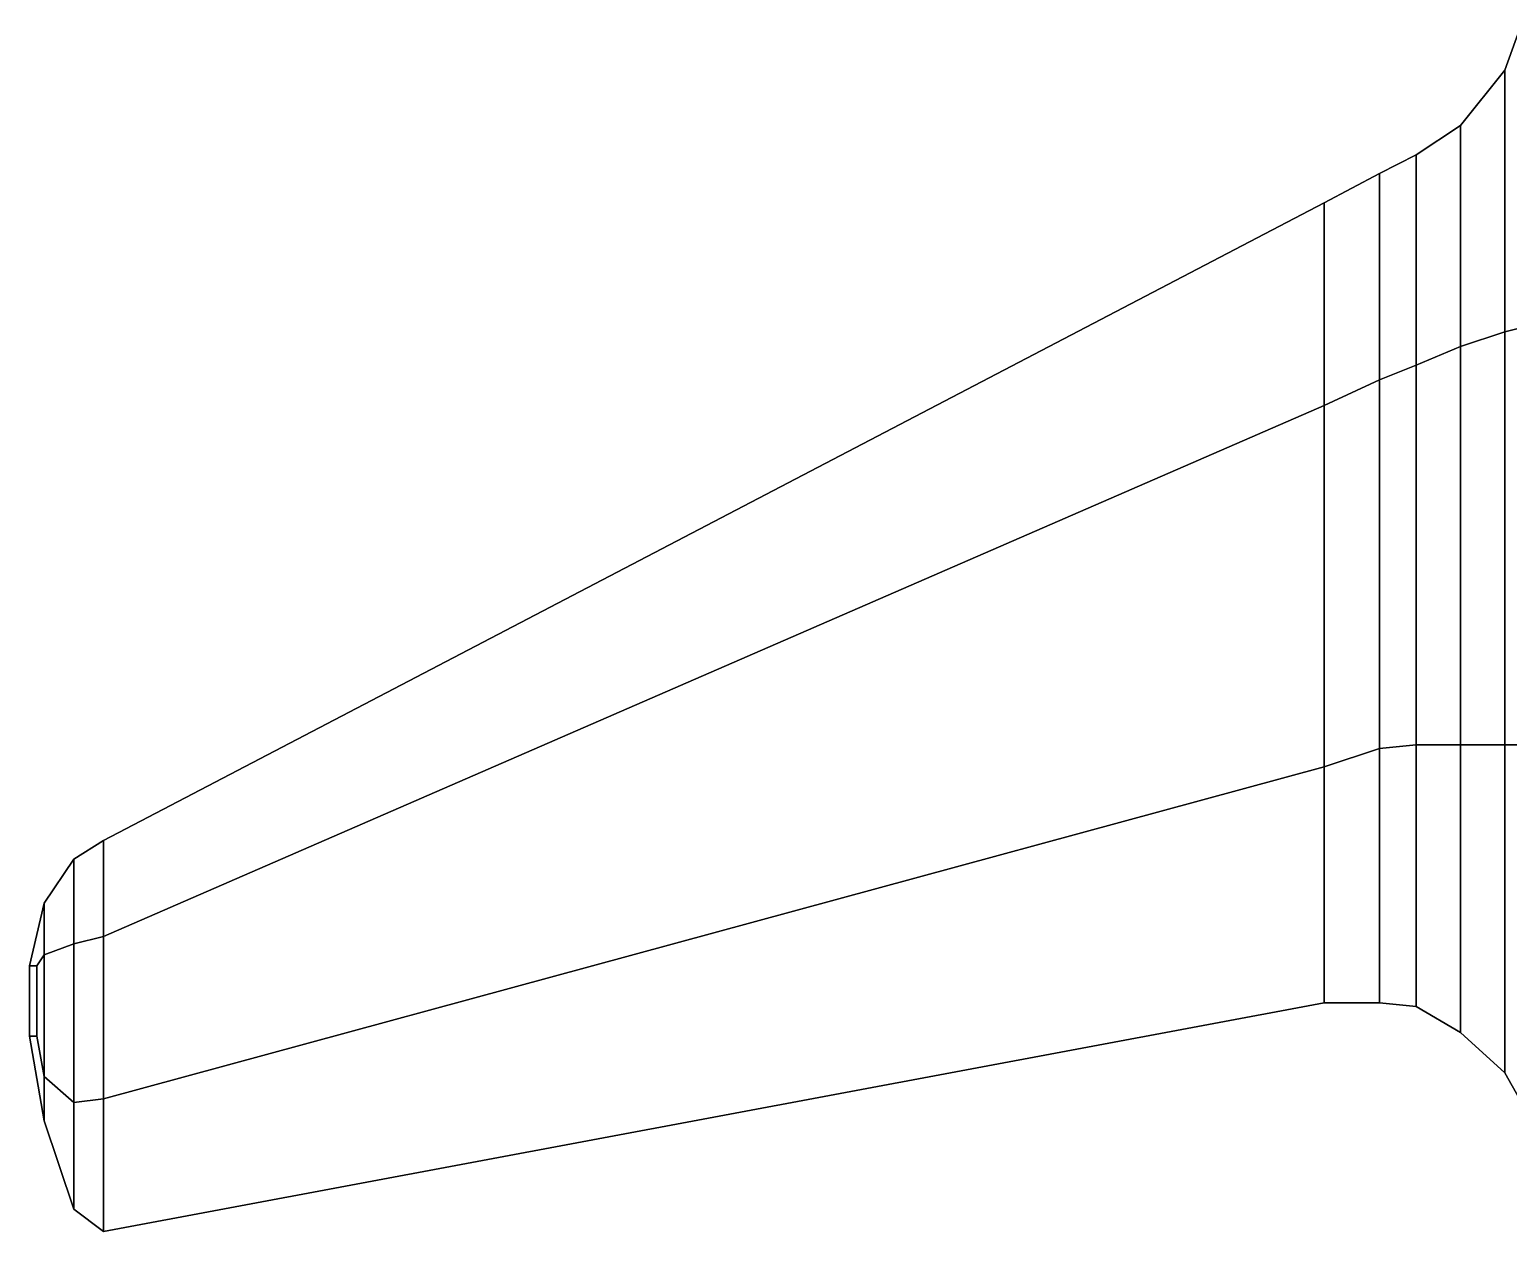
# Model space of a CAD drawing. Header units: millimetres. Extents: x -4.6 to 4.6, y -2.9 to 16.8.
# Drawn here: x -4.57 to -0.56, y -1.56 to 1.7 of the extents above; entities that cross this region are included whole.
import ezdxf

# ---------------------------------------------------------------- set-up
doc = ezdxf.new("R2010")
doc.units = ezdxf.units.MM
doc.layers.add('wing2', color=1, linetype='Continuous')

msp = doc.modelspace()

# ---------------------------------------------------------------- linework, layer by layer
at = {"layer": 'wing2'}
for points in [[(-0.57, 0.88, -0.28), (-0.53, 0.89, -0.3), (-0.53, 1.7, -0.07), (-0.57, 1.59, -0.08)], [(-0.57, 1.59, -0.08), (-0.53, 1.7, -0.07), (-0.53, 0.89, 0.23), (-0.57, 0.88, 0.21)], [(-0.69, 0.84, -0.22), (-0.57, 0.88, -0.28), (-0.57, 1.59, -0.08), (-0.69, 1.44, -0.09)], [(-0.69, 1.44, -0.09), (-0.57, 1.59, -0.08), (-0.57, 0.88, 0.21), (-0.69, 0.84, 0.17)], [(-0.81, 0.79, -0.19), (-0.69, 0.84, -0.22), (-0.69, 1.44, -0.09), (-0.81, 1.36, -0.1)], [(-0.81, 1.36, -0.1), (-0.69, 1.44, -0.09), (-0.69, 0.84, 0.17), (-0.81, 0.79, 0.17)], [(-0.91, 0.75, -0.19), (-0.81, 0.79, -0.19), (-0.81, 1.36, -0.1), (-0.91, 1.31, -0.09)], [(-0.91, 1.31, -0.09), (-0.81, 1.36, -0.1), (-0.81, 0.79, 0.17), (-0.91, 0.75, 0.17)], [(-1.06, 0.68, -0.18), (-0.91, 0.75, -0.19), (-0.91, 1.31, -0.09), (-1.06, 1.23, -0.08)], [(-1.06, 1.23, -0.08), (-0.91, 1.31, -0.09), (-0.91, 0.75, 0.17), (-1.06, 0.68, 0.16)], [(-4.37, -0.76, -0.01), (-1.06, 0.68, -0.18), (-1.06, 1.23, -0.08), (-4.37, -0.5, 0.03)], [(-4.37, -0.5, 0.03), (-1.06, 1.23, -0.08), (-1.06, 0.68, 0.16), (-4.37, -0.76, 0.08)], [(-0.57, -0.24, -0.28), (-0.53, -0.24, -0.3), (-0.53, 0.89, -0.3), (-0.57, 0.88, -0.28)], [(-0.53, 0.89, 0.23), (-0.53, -0.24, 0.23), (-0.57, -0.24, 0.21), (-0.57, 0.88, 0.21)], [(-0.69, -0.24, -0.22), (-0.57, -0.24, -0.28), (-0.57, 0.88, -0.28), (-0.69, 0.84, -0.22)], [(-0.57, 0.88, 0.21), (-0.57, -0.24, 0.21), (-0.69, -0.24, 0.17), (-0.69, 0.84, 0.17)], [(-0.81, -0.24, -0.19), (-0.69, -0.24, -0.22), (-0.69, 0.84, -0.22), (-0.81, 0.79, -0.19)], [(-0.69, 0.84, 0.17), (-0.69, -0.24, 0.17), (-0.81, -0.24, 0.17), (-0.81, 0.79, 0.17)], [(-0.91, -0.25, -0.19), (-0.81, -0.24, -0.19), (-0.81, 0.79, -0.19), (-0.91, 0.75, -0.19)], [(-0.81, 0.79, 0.17), (-0.81, -0.24, 0.17), (-0.91, -0.25, 0.17), (-0.91, 0.75, 0.17)], [(-1.06, -0.3, -0.18), (-0.91, -0.25, -0.19), (-0.91, 0.75, -0.19), (-1.06, 0.68, -0.18)], [(-0.91, 0.75, 0.17), (-0.91, -0.25, 0.17), (-1.06, -0.3, 0.16), (-1.06, 0.68, 0.16)], [(-4.37, -1.2, -0.01), (-1.06, -0.3, -0.18), (-1.06, 0.68, -0.18), (-4.37, -0.76, -0.01)], [(-1.06, 0.68, 0.16), (-1.06, -0.3, 0.16), (-4.37, -1.2, 0.08), (-4.37, -0.76, 0.08)], [(-0.91, -0.94, -0.09), (-0.81, -0.95, -0.1), (-0.81, -0.24, -0.19), (-0.91, -0.25, -0.19)], [(-0.91, -0.25, 0.17), (-0.81, -0.24, 0.17), (-0.81, -0.95, -0.1), (-0.91, -0.94, -0.09)], [(-0.81, -0.95, -0.1), (-0.69, -1.02, -0.09), (-0.69, -0.24, -0.22), (-0.81, -0.24, -0.19)], [(-0.81, -0.24, 0.17), (-0.69, -0.24, 0.17), (-0.69, -1.02, -0.09), (-0.81, -0.95, -0.1)], [(-0.69, -1.02, -0.09), (-0.57, -1.13, -0.08), (-0.57, -0.24, -0.28), (-0.69, -0.24, -0.22)], [(-0.69, -0.24, 0.17), (-0.57, -0.24, 0.21), (-0.57, -1.13, -0.08), (-0.69, -1.02, -0.09)], [(-0.57, -1.13, -0.08), (-0.53, -1.2, -0.07), (-0.53, -0.24, -0.3), (-0.57, -0.24, -0.28)], [(-0.57, -0.24, 0.21), (-0.53, -0.24, 0.23), (-0.53, -1.2, -0.07), (-0.57, -1.13, -0.08)], [(-1.06, -0.94, -0.08), (-0.91, -0.94, -0.09), (-0.91, -0.25, -0.19), (-1.06, -0.3, -0.18)], [(-1.06, -0.3, 0.16), (-0.91, -0.25, 0.17), (-0.91, -0.94, -0.09), (-1.06, -0.94, -0.08)], [(-4.37, -1.56, 0.03), (-1.06, -0.94, -0.08), (-1.06, -0.3, -0.18), (-4.37, -1.2, -0.01)], [(-4.37, -1.2, 0.08), (-1.06, -0.3, 0.16), (-1.06, -0.94, -0.08), (-4.37, -1.56, 0.03)], [(-4.45, -0.55, 0.03), (-4.37, -0.5, 0.03), (-4.37, -0.76, 0.08), (-4.45, -0.78, 0.08)], [(-4.45, -0.78, -0.01), (-4.37, -0.76, -0.01), (-4.37, -0.5, 0.03), (-4.45, -0.55, 0.03)], [(-4.53, -0.67, 0.04), (-4.45, -0.55, 0.03), (-4.45, -0.78, 0.08), (-4.53, -0.81, 0.07)], [(-4.53, -0.81, -0.01), (-4.45, -0.78, -0.01), (-4.45, -0.55, 0.03), (-4.53, -0.67, 0.04)], [(-4.57, -1.03, 0.04), (-4.53, -1.26, 0.04), (-4.53, -0.67, 0.04), (-4.57, -0.84, 0.04)], [(-4.53, -0.67, 0.04), (-4.53, -1.26, 0.04), (-4.57, -1.03, 0.04), (-4.57, -0.84, 0.04)], [(-4.57, -0.84, 0.04), (-4.53, -0.67, 0.04), (-4.53, -0.81, 0.07), (-4.55, -0.84, 0.07)], [(-4.55, -0.84, 0.01), (-4.53, -0.81, -0.01), (-4.53, -0.67, 0.04), (-4.57, -0.84, 0.04)], [(-4.45, -1.21, -0.01), (-4.37, -1.2, -0.01), (-4.37, -0.76, -0.01), (-4.45, -0.78, -0.01)], [(-4.37, -0.76, 0.08), (-4.37, -1.2, 0.08), (-4.45, -1.21, 0.08), (-4.45, -0.78, 0.08)], [(-4.45, -0.78, 0.08), (-4.45, -1.21, 0.08), (-4.53, -1.14, 0.07), (-4.53, -0.81, 0.07)], [(-4.53, -1.14, -0.01), (-4.45, -1.21, -0.01), (-4.45, -0.78, -0.01), (-4.53, -0.81, -0.01)], [(-4.57, -0.84, 0.04), (-4.57, -1.03, 0.04), (-4.55, -1.03, 0.01), (-4.55, -0.84, 0.01)], [(-4.55, -0.84, 0.07), (-4.55, -1.03, 0.07), (-4.57, -1.03, 0.04), (-4.57, -0.84, 0.04)], [(-4.53, -0.81, 0.07), (-4.53, -1.14, 0.07), (-4.55, -1.03, 0.07), (-4.55, -0.84, 0.07)], [(-4.55, -1.03, 0.01), (-4.53, -1.14, -0.01), (-4.53, -0.81, -0.01), (-4.55, -0.84, 0.01)], [(-4.57, -1.03, 0.04), (-4.53, -1.26, 0.04), (-4.53, -1.14, -0.01), (-4.55, -1.03, 0.01)], [(-4.55, -1.03, 0.07), (-4.53, -1.14, 0.07), (-4.53, -1.26, 0.04), (-4.57, -1.03, 0.04)], [(-4.53, -1.26, 0.04), (-4.45, -1.5, 0.03), (-4.45, -1.21, -0.01), (-4.53, -1.14, -0.01)], [(-4.53, -1.14, 0.07), (-4.45, -1.21, 0.08), (-4.45, -1.5, 0.03), (-4.53, -1.26, 0.04)], [(-4.45, -1.21, 0.08), (-4.37, -1.2, 0.08), (-4.37, -1.56, 0.03), (-4.45, -1.5, 0.03)], [(-4.45, -1.5, 0.03), (-4.37, -1.56, 0.03), (-4.37, -1.2, -0.01), (-4.45, -1.21, -0.01)]]:
    msp.add_3dface(points, dxfattribs=at)

doc.saveas('drawing.dxf')
